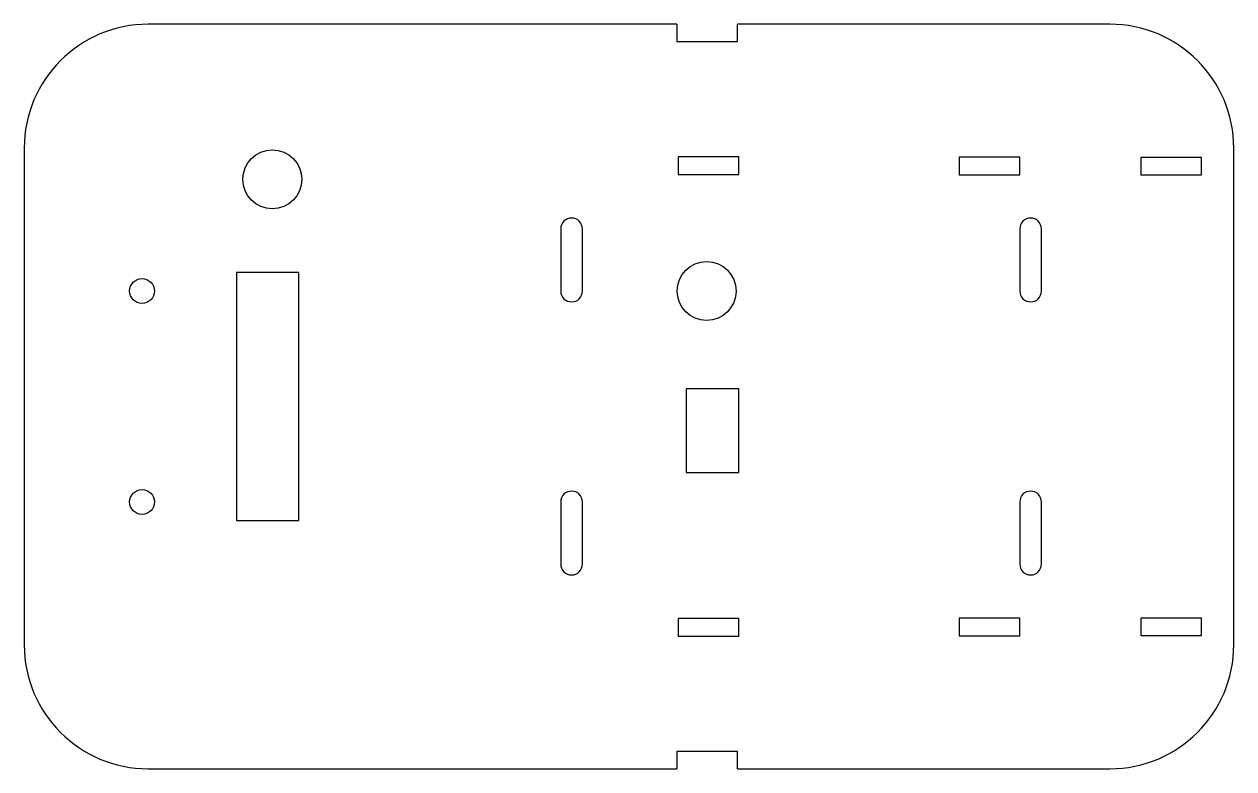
# Model space of a CAD drawing. Header units: millimetres. Extents: x -98 to 98, y -60 to 60.
import ezdxf

# ---------------------------------------------------------------- set-up
doc = ezdxf.new("R2010")
doc.units = ezdxf.units.MM

msp = doc.modelspace()

# ---------------------------------------------------------------- linework, layer by layer
at = {"color": 7, "linetype": 'Continuous', "lineweight": 25}
for p, q in [((7.7, 60), (-77.5, 60)), ((7.7, 60), (7.7, 57.2)), ((17.5, 57.2), (17.5, 60)), ((77.5, 60), (17.5, 60)), ((7.7, 57.2), (17.5, 57.2)), ((-97.5, 40), (-97.5, -40)), ((97.5, -40), (97.5, 40)), ((7.9, 38.6), (7.9, 35.8)), ((17.7, 38.6), (7.9, 38.6)), ((17.7, 35.8), (17.7, 38.6)), ((53.2, 38.55), (53.2, 35.75)), ((63, 38.55), (53.2, 38.55)), ((63, 35.75), (63, 38.55)), ((82.5, 38.5), (82.5, 35.7)), ((92.3, 38.5), (82.5, 38.5)), ((92.3, 35.7), (92.3, 38.5)), ((7.9, 35.8), (17.7, 35.8)), ((53.2, 35.75), (63, 35.75)), ((82.5, 35.7), (92.3, 35.7)), ((-11, 27), (-11, 17)), ((-7.5, 17), (-7.5, 27)), ((63, 27), (63, 17)), ((66.5, 17), (66.5, 27)), ((-53.25, 20), (-63.25, 20)), ((-63.25, 20), (-63.25, -20)), ((-53.25, -20), (-53.25, 20)), ((17.7, 1.25), (9.2, 1.25)), ((9.2, 1.25), (9.2, -12.25)), ((17.7, -12.25), (17.7, 1.25)), ((9.2, -12.25), (17.7, -12.25)), ((-11, -17), (-11, -27)), ((-7.5, -27), (-7.5, -17)), ((63, -17), (63, -27)), ((66.5, -27), (66.5, -17)), ((-63.25, -20), (-53.25, -20)), ((17.7, -35.8), (7.9, -35.8)), ((7.9, -35.8), (7.9, -38.6)), ((17.7, -38.6), (17.7, -35.8)), ((63, -35.75), (53.2, -35.75)), ((53.2, -35.75), (53.2, -38.55)), ((63, -38.55), (63, -35.75)), ((92.3, -35.7), (82.5, -35.7)), ((82.5, -35.7), (82.5, -38.5)), ((92.3, -38.5), (92.3, -35.7)), ((7.9, -38.6), (17.7, -38.6)), ((53.2, -38.55), (63, -38.55)), ((82.5, -38.5), (92.3, -38.5)), ((17.5, -57.2), (7.7, -57.2)), ((7.7, -57.2), (7.7, -60)), ((17.5, -60), (17.5, -57.2)), ((-77.5, -60), (7.7, -60)), ((17.5, -60), (77.5, -60))]:
    msp.add_line(p, q, dxfattribs=at)
for centre, radius in [((-57.5, 35), 4.75), ((12.5, 17), 4.75), ((-78.5, 17), 2), ((-78.5, -17), 2)]:
    msp.add_circle(centre, radius, dxfattribs=at)
for centre, radius, start, end in [((-77.5, 40), 20, 90, 180), ((77.5, 40), 20, 0, 90), ((-9.25, 27), 1.75, 0, 180), ((64.75, 27), 1.75, 0, 180), ((-9.25, 17), 1.75, 180, 0), ((64.75, 17), 1.75, 180, 0), ((-9.25, -17), 1.75, 0, 180), ((64.75, -17), 1.75, 0, 180), ((-9.25, -27), 1.75, 180, 0), ((64.75, -27), 1.75, 180, 0), ((-77.5, -40), 20, 180, 270), ((77.5, -40), 20, 270, 0)]:
    msp.add_arc(centre, radius, start, end, dxfattribs=at)

doc.saveas('drawing.dxf')
